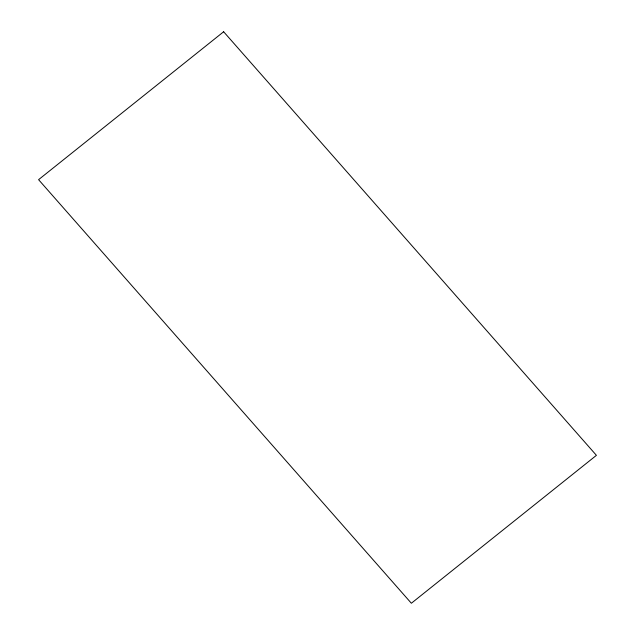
<?xml version="1.0" encoding="UTF-8"?>
<svg xmlns="http://www.w3.org/2000/svg" width="635" height="635" viewBox="0 0 635 635"><rect width="100%" height="100%" fill="white"/><g stroke="black" fill="none" stroke-linecap="round" stroke-linejoin="round"><path stroke-width="0.95" d="M223.639 31.75L38.584 179.665L411.361 603.25L596.416 455.335L223.639 31.75"/></g></svg>
